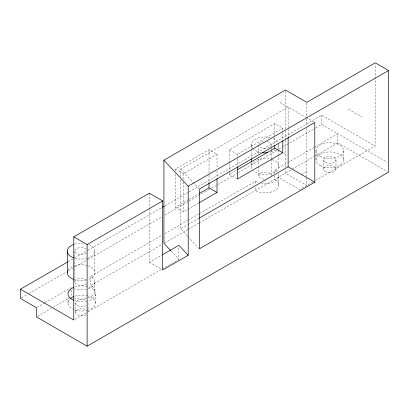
<?xml version="1.0" encoding="UTF-8"?>
<svg xmlns="http://www.w3.org/2000/svg" width="409" height="409" viewBox="0 0 409 409"><rect width="100%" height="100%" fill="white"/><g stroke="black" fill="none" stroke-linecap="round" stroke-linejoin="round"><path stroke-width="0.31" stroke-dasharray="2.04 1.53" d="M315.61 180.379L375.109 146.028L375.196 79.341M375.196 78.707L375.217 64.101M175.42 170.977L175.42 169.065L209.019 149.668L217.021 154.285L217.021 168.288M180.752 176.693L180.752 169.065L288.13 107.071L288.13 136.846M175.42 169.065L183.421 173.687L217.021 154.285M229.331 163.033L229.331 149.771L274.797 123.523L282.798 128.14L282.798 131.933M229.331 149.771L237.332 154.392L282.798 128.14M68.001 261.755L74.08 258.243M74.632 257.926L87.352 250.584M87.904 250.262L161.99 207.491M164.755 205.891L188.529 192.169M189.086 191.847L321.781 115.236L375.109 146.028M229.331 172.511L229.331 174.403L236.453 170.292M175.42 174.157L175.42 207.245L188.636 199.618M189.188 199.295L199.101 193.575M21.554 297.808L27.086 294.613M29.295 293.335L66.34 271.949M68.554 270.671L74.08 267.481M74.632 267.164L87.352 259.817M87.904 259.5L161.99 216.724M164.755 215.129L188.529 201.402M189.086 201.085L209.541 189.275M211.755 187.997L217.281 184.807M217.833 184.485L237.736 172.992M238.294 172.675L278.1 149.694M278.652 149.372L283.074 146.821M283.631 146.499L315.145 128.303M315.697 127.986L321.781 124.474L387.343 162.327M175.42 207.245L183.421 211.867L198.84 202.961M36.994 307.369L44.627 302.962M45.169 302.645L71.335 287.542M87.95 288.805A13.763 7.945 0 0 0 90.798 276.305L162.025 235.18M164.786 233.59L187.419 220.517M187.971 220.2L199.014 213.825M199.566 213.508L255.328 181.31A13.763 7.945 0 0 0 258.181 182.572M274.797 173.15L274.797 170.072L314.02 147.429M314.577 147.107L337.778 133.712L337.778 142.951L387.343 171.565M187.695 236.249L180.752 228.8L187.358 224.986M187.91 224.669L198.922 218.309M37.541 316.29L51.166 308.422M53.349 307.164L70.246 297.409M87.95 298.043A13.763 7.945 0 0 0 90.798 285.538L162.025 244.418M164.479 243.002L187.705 229.592M187.971 229.439L199.014 223.063M199.321 222.89L291.372 169.74M291.924 169.423L314.02 156.662M314.577 156.345L337.778 142.951M149.367 208.437L149.367 262.317L161.928 255.063M301.464 174.505L306.796 171.427M74.888 319.357L87.608 312.016M88.16 311.699L178.861 259.332L178.861 246.566M312.859 181.969L299.731 189.546L278.396 177.23M348.442 109.198L361.776 116.897M280.129 102.454L305.543 117.127M306.09 117.439L313.708 121.841M283.861 153.39L287.062 155.236M229.331 174.403L236.801 178.713M149.367 262.317L162.168 269.705M226.668 147.848L226.98 148.053M180.752 169.065L198.984 188.615M188.13 236.714L198.984 248.35M171.182 251.095L178.861 259.332M343.545 150.645L343.545 159.883M335.999 159.883L335.999 169.121M323.555 159.883L323.555 169.121M321.781 115.236L321.781 124.474M316.014 150.645L316.014 159.883M306.796 102.966L306.796 116.279M306.796 118.814L306.796 125.783M306.796 128.319L306.796 177.169M306.796 177.808L306.796 185.466L285.462 173.15L285.462 169.346M285.462 91.284L285.462 129.996M285.462 130.629L285.462 139.515M285.462 140.149L285.462 168.707M282.798 132.562L282.798 139.51M278.831 144.898L278.831 149.336M278.831 149.97L278.831 153.774M278.831 154.408L278.831 166.453M278.831 175.691L278.831 184.929M274.797 123.523L274.797 144.996M274.797 175.614L274.797 179.311A13.763 7.945 0 0 1 274.797 190.548A13.763 7.945 0 0 1 255.328 190.548L255.328 186.857M271.285 144.898L271.285 146.785M271.285 147.414L271.285 149.3M271.285 149.929L271.285 158.728M271.285 159.352L271.285 175.062M258.841 144.898L258.841 153.697M258.841 158.728L258.841 165.64M258.841 166.269L258.841 175.691A6.222 3.594 0 0 0 265.063 179.285M255.328 181.31L255.328 184.393M251.3 144.898L251.3 148.702M251.3 149.336L251.3 158.211M251.3 162.649L251.3 166.453M237.332 154.392L237.332 156.284M237.332 158.81L237.332 166.391M229.331 163.666L229.331 171.877M217.021 170.834L217.021 177.833M209.019 149.668L209.019 174.485M209.019 175.124L209.019 182.757M183.421 173.687L183.421 179.413M183.421 181.959L183.421 211.867M180.752 179.868L180.752 228.8M149.367 193.222L149.367 207.803M95.548 293.826L95.548 303.064M94.832 251.131L94.832 272.685M94.832 281.924L94.832 291.162M90.798 276.305L90.798 285.538M88.007 303.064L88.007 312.302A6.222 3.594 0 0 1 87.792 313.233M75.558 303.064L75.558 312.302M74.847 251.131L74.847 281.924M71.335 290.007L71.335 296.781M68.017 297.522L68.017 303.064M271.944 159.571A13.763 7.945 0 0 1 275.047 171.928A13.763 7.945 0 0 1 253.519 170.783M251.77 168.513A13.763 7.945 0 0 1 255.763 160.599A13.763 7.945 0 0 1 269.771 158.989M87.95 265.804A13.763 7.945 0 0 1 87.95 279.567M86.335 280.027A13.763 7.945 0 0 1 74.709 279.73M68.032 270.134A13.763 7.945 0 0 1 74.182 265.804M74.709 265.635A13.763 7.945 0 0 1 87.424 265.635M88.666 286.944A13.763 7.945 0 0 1 95.517 294.347A13.763 7.945 0 0 1 87.051 301.167M86.488 301.295A13.763 7.945 0 0 1 74.898 300.707M74.898 286.944A13.763 7.945 0 0 1 87.603 286.622M86.181 314.843A6.222 3.594 0 0 1 77.383 314.843A6.222 3.594 0 0 1 77.383 309.761A6.222 3.594 0 0 1 86.181 309.761M86.181 305.605A6.222 3.594 0 0 1 77.383 305.605A6.222 3.594 0 0 1 77.383 300.523A6.222 3.594 0 0 1 86.181 300.523M258.841 175.691A6.222 3.594 0 0 1 265.063 172.102A6.222 3.594 0 0 1 271.285 175.691M267.189 141.524A6.222 3.594 0 0 1 270.451 146.698M269.465 147.439A6.222 3.594 0 0 1 259.674 146.698M259.055 143.973A6.222 3.594 0 0 1 263.452 141.432M278.565 143.349A13.763 7.945 0 0 1 277.409 148.416M275.758 149.904A13.763 7.945 0 0 1 269.199 152.48M260.927 152.48A13.763 7.945 0 0 1 253.519 149.229M253.145 148.876A13.763 7.945 0 0 1 254.715 139.663A13.763 7.945 0 0 1 270.334 137.557M273.156 138.472A13.763 7.945 0 0 1 278.36 142.843M86.457 283.718A6.222 3.594 0 0 1 77.066 284.674A6.222 3.594 0 0 1 77.066 279.168A6.222 3.594 0 0 1 86.457 280.124M86.457 252.926A6.222 3.594 0 0 1 77.066 253.882A6.222 3.594 0 0 1 77.066 248.381A6.222 3.594 0 0 1 86.457 249.337M89.157 244.7A13.763 7.945 0 0 1 87.95 258.013M87.424 258.176A13.763 7.945 0 0 1 74.709 258.176M74.709 244.081A13.763 7.945 0 0 1 82.863 243.253M278.36 173.636A13.763 7.945 0 0 1 261.499 183.37M274.797 170.072A13.763 7.945 0 0 1 276.985 171.719M86.335 289.265A13.763 7.945 0 0 1 74.182 288.805M86.335 298.504A13.763 7.945 0 0 1 74.182 298.043M87.051 295.722A13.763 7.945 0 0 1 95.517 302.542A13.763 7.945 0 0 1 88.666 309.945M87.603 310.262A13.763 7.945 0 0 1 74.898 309.945M74.29 309.731A13.763 7.945 0 0 1 69.862 299.091M74.898 296.182A13.763 7.945 0 0 1 86.488 295.595M320.048 156.264A13.763 7.945 0 0 0 343.074 152.705A13.763 7.945 0 0 0 326.218 142.971A13.763 7.945 0 0 0 320.048 156.264M325.38 171.662A6.222 3.594 0 0 0 335.789 170.052A6.222 3.594 0 0 0 328.166 165.65A6.222 3.594 0 0 0 325.38 171.662M325.38 162.424A6.222 3.594 0 0 0 335.789 160.814A6.222 3.594 0 0 0 328.166 156.412A6.222 3.594 0 0 0 325.38 162.424M320.048 165.502A13.763 7.945 0 0 0 343.074 161.938A13.763 7.945 0 0 0 326.218 152.209A13.763 7.945 0 0 0 320.048 165.502"/><path stroke-width="0.61" d="M170.752 250.64L163.927 243.319L163.927 160.185L285.462 90.016L306.796 102.332L375.217 62.828L388.55 70.527L388.443 172.199L87.117 346.172L36.452 316.919L36.452 307.68L20.45 298.442L20.45 289.209L67.444 262.072M20.45 289.209L73.784 319.996L73.784 236.862L149.367 193.222L162.7 200.921L162.7 270.017L188.191 255.298L188.191 186.202L163.927 160.185M73.784 236.862L87.117 244.556L162.7 200.921M188.191 186.202L388.55 70.527M162.547 207.169L164.203 206.213M237 169.975L274.797 148.155L282.798 152.772L282.798 140.773M199.653 193.258L209.019 187.849L217.021 192.47L217.021 178.467M282.798 152.772L237.332 179.024L237.332 167.02M199.393 202.644L217.021 192.47M199.474 217.992L288.13 166.806L314.797 182.204L314.797 122.47L199.418 189.081L199.418 248.815L314.797 182.204M162.475 254.751L178.861 245.288L188.191 255.298M288.13 137.48L288.13 166.806M274.797 145.63L274.797 148.155M251.3 158.845L251.3 162.015M209.019 182.757L209.019 187.849M87.117 244.556L87.117 346.172M67.301 251.131L67.301 272.685M73.574 279.352A13.763 7.945 0 0 1 67.567 271.131M73.692 300.257A13.763 7.945 0 0 1 73.692 287.394M267.455 152.726A13.763 7.945 0 0 1 262.082 152.659M73.574 257.798A13.763 7.945 0 0 1 73.574 244.464M70.645 298.391A13.763 7.945 0 0 1 73.692 296.632"/></g></svg>
